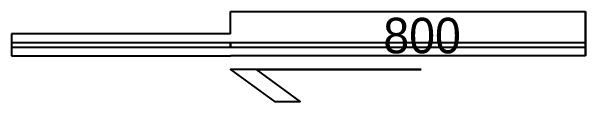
# Model space of a CAD drawing. Extents: x 11551484 to 2613213153046, y -2602833546311 to 14142.
# Drawn here: x 22958842 to 22960136, y -28563715 to -28563512 of the extents above; entities that cross this region are included whole.
import ezdxf
from ezdxf.enums import TextEntityAlignment as Align

# ---------------------------------------------------------------- set-up
doc = ezdxf.new("R2010")
doc.units = 0
doc.header["$LTSCALE"] = 1000
doc.header["$MEASUREMENT"] = 0
doc.linetypes.add('DH-HID2', pattern=[1.2, 0.8, -0.4])
for name, color, linetype in [('2.글자선', 60, 'CONTINUOUS'), ('CO-DOOR', 8, 'CONTINUOUS'), ('wall', 3, 'CONTINUOUS')]:
    doc.layers.add(name, color=color, linetype=linetype)
doc.styles.add('W-TEXT2', font='Dotum.ttf')

# ---------------------------------------------------------------- blocks, each defined once
blk = doc.blocks.new('adsgd')
at = {"layer": 'CO-DOOR', "color": 251, "linetype": 'DH-HID2'}
for points in [[(11492923.8, -14256578.5), (11492973.8, -14256578.5), (11492973.8, -14255778.5), (11492873.8, -14255778.5), (11492873.8, -14256578.5)], [(11492923.8, -14256578.5), (11492923.8, -14257072.5), (11492873.8, -14257072.5), (11492873.8, -14256578.5)]]:
    blk.add_lwpolyline(points, dxfattribs=at)
at = {"layer": 'CO-DOOR'}
blk.add_lwpolyline([(11492903.1, -14255778.5), (11492903.1, -14256578.5), (11492893.1, -14256578.5), (11492893.1, -14255778.5)], close=True, dxfattribs=at)
at = {"layer": 'CO-DOOR', "color": 1}
blk.add_lwpolyline([(11492843.1, -14256149.3), (11492843.1, -14256578.5), (11492770.8, -14256479.8), (11492770.8, -14256421.5), (11492843.1, -14256520.1), (11492843.1, -14256149.3)], close=True, dxfattribs=at)
at = {"layer": 'CO-DOOR', "color": 8, "linetype": 'DH-HID2'}
blk.add_lwpolyline([(11492903.1, -14256578.5), (11492903.1, -14257072.5), (11492893.1, -14257072.5), (11492893.1, -14256578.5)], close=True, dxfattribs=at)
at = {"layer": 'wall', "ltscale": 10}
for p, q in [((11492873.8, -14255778.5), (11492873.8, -14255778.5)), ((11492873.8, -14255778.5), (11492973.8, -14255778.5)), ((11492973.8, -14255778.5), (11492973.8, -14255778.5))]:
    blk.add_line(p, q, dxfattribs=at)
at = {"layer": '2.글자선', "style": 'W-TEXT2', "text_generation_flag": 4}
blk.add_text('800', height=80, rotation=90, dxfattribs=at).set_placement((11492919.6, -14256146.9), align=Align.MIDDLE_CENTER)

msp = doc.modelspace()

# ---------------------------------------------------------------- block references
at = {"layer": 'wall', "ltscale": 10, "xscale": -1, "rotation": 270}
msp.add_blockref('adsgd', (37215914.5, -40056485.8), dxfattribs=at)

doc.saveas('drawing.dxf')
